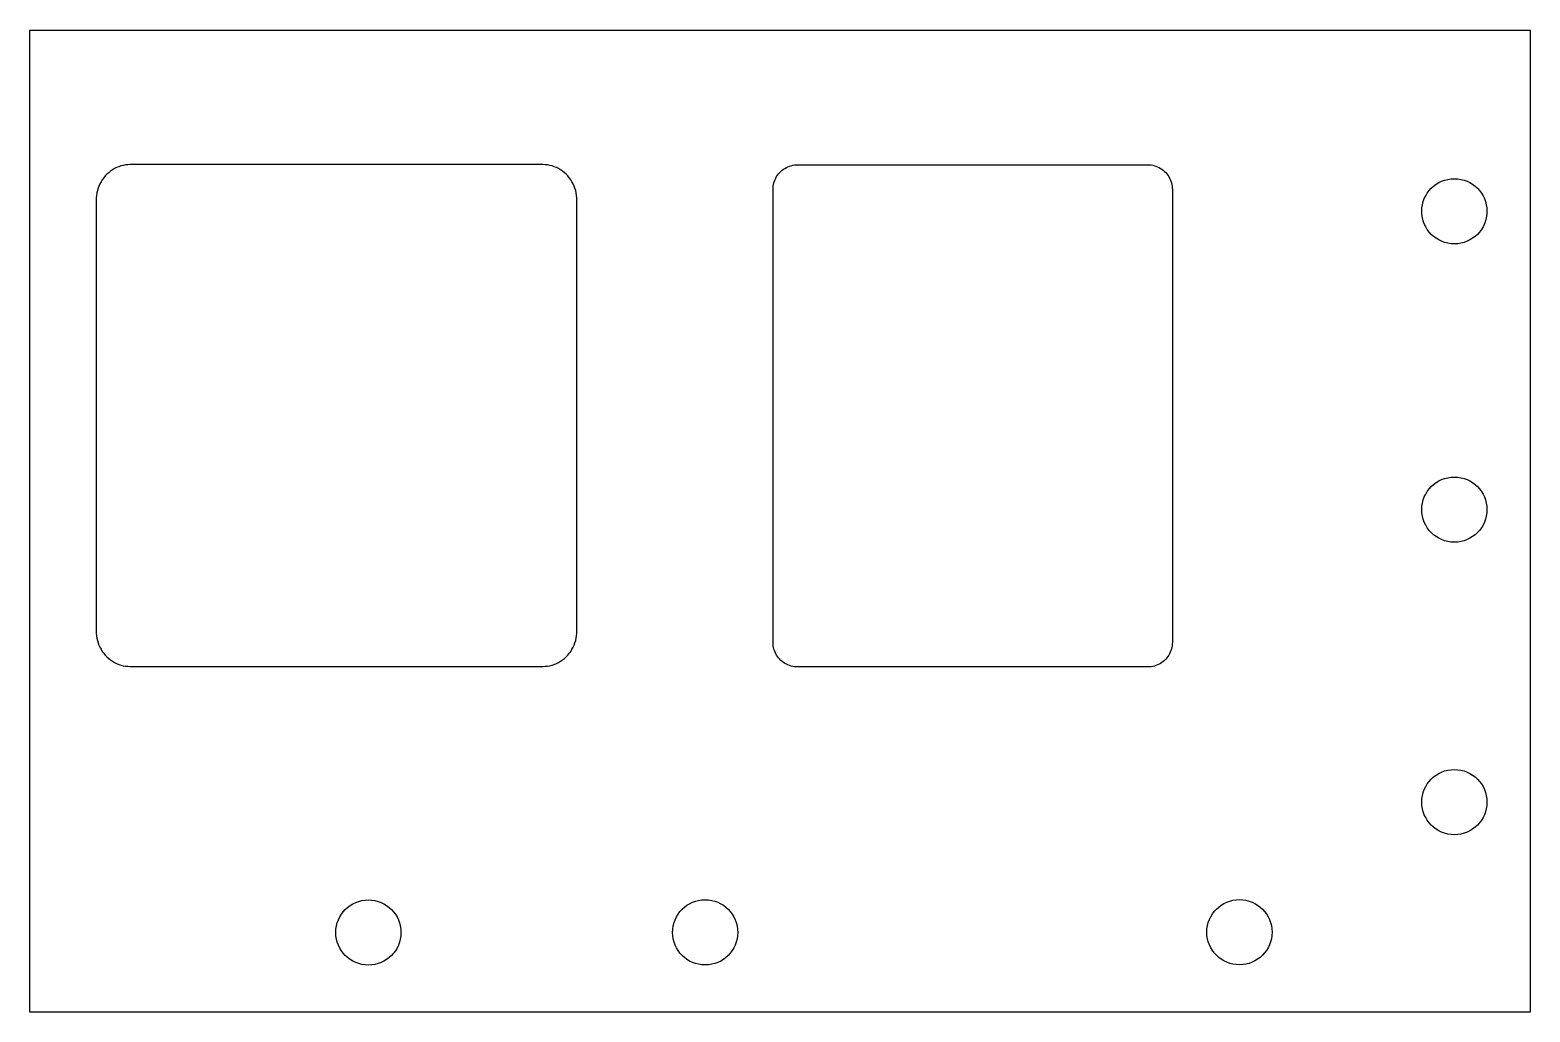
# Model space of a CAD drawing. Header units: metres. Extents: x -751 to -532, y 243 to 386.
import ezdxf

# ---------------------------------------------------------------- set-up
doc = ezdxf.new("R2010")
doc.units = ezdxf.units.M

msp = doc.modelspace()

# ---------------------------------------------------------------- linework, layer by layer
for points in [[(-751.48, 242.99), (-751.48, 386.38), (-532.46, 386.38), (-532.46, 242.99)], [(-737.87, 293.56), (-737.53, 293.5), (-737.19, 293.47), (-736.85, 293.45), (-676.59, 293.45), (-676.25, 293.47), (-675.92, 293.5), (-675.58, 293.56), (-675.25, 293.65), (-674.93, 293.75), (-674.61, 293.88), (-674.31, 294.04), (-674.01, 294.21), (-673.73, 294.4), (-673.45, 294.62), (-673.2, 294.85), (-672.96, 295.1), (-672.74, 295.37), (-672.53, 295.65), (-672.34, 295.95), (-672.18, 296.26), (-672.03, 296.58), (-671.91, 296.91), (-671.8, 297.24), (-671.72, 297.59), (-671.67, 297.94), (-671.63, 298.29), (-671.62, 298.64), (-671.62, 361.53), (-671.63, 361.88), (-671.67, 362.24), (-671.72, 362.59), (-671.8, 362.93), (-671.91, 363.27), (-672.03, 363.6), (-672.18, 363.92), (-672.34, 364.23), (-672.53, 364.52), (-672.74, 364.8), (-672.96, 365.07), (-673.2, 365.32), (-673.45, 365.55), (-673.73, 365.77), (-674.01, 365.96), (-674.31, 366.14), (-674.61, 366.29), (-674.93, 366.42), (-675.25, 366.53), (-675.58, 366.61), (-675.92, 366.67), (-676.25, 366.71), (-676.59, 366.72), (-736.85, 366.72), (-737.19, 366.71), (-737.53, 366.67), (-737.87, 366.61), (-738.2, 366.53), (-738.52, 366.42), (-738.84, 366.29), (-739.14, 366.14), (-739.44, 365.96), (-739.72, 365.77), (-739.99, 365.55), (-740.25, 365.32), (-740.49, 365.07), (-740.71, 364.8), (-740.92, 364.52), (-741.1, 364.23), (-741.27, 363.92), (-741.42, 363.6), (-741.54, 363.27), (-741.64, 362.93), (-741.72, 362.59), (-741.78, 362.24), (-741.82, 361.88), (-741.83, 361.53), (-741.83, 298.64), (-741.82, 298.29), (-741.78, 297.94), (-741.72, 297.59), (-741.64, 297.24), (-741.54, 296.91), (-741.42, 296.58), (-741.27, 296.26), (-741.1, 295.95), (-740.92, 295.65), (-740.71, 295.37), (-740.49, 295.1), (-740.25, 294.85), (-739.99, 294.62), (-739.72, 294.4), (-739.44, 294.21), (-739.14, 294.04), (-738.84, 293.88), (-738.52, 293.75), (-738.2, 293.65)], [(-642.98, 316.42), (-642.98, 363.11), (-642.97, 363.35), (-642.95, 363.6), (-642.91, 363.84), (-642.85, 364.08), (-642.77, 364.31), (-642.68, 364.54), (-642.58, 364.76), (-642.46, 364.98), (-642.32, 365.18), (-642.18, 365.38), (-642.01, 365.56), (-641.84, 365.74), (-641.65, 365.9), (-641.46, 366.05), (-641.25, 366.18), (-641.04, 366.3), (-640.82, 366.41), (-640.59, 366.5), (-640.35, 366.57), (-640.12, 366.63), (-639.87, 366.67), (-639.63, 366.7), (-639.38, 366.71), (-588.28, 366.71), (-588.04, 366.7), (-587.79, 366.67), (-587.55, 366.63), (-587.31, 366.57), (-587.08, 366.5), (-586.85, 366.41), (-586.63, 366.3), (-586.41, 366.18), (-586.21, 366.05), (-586.01, 365.9), (-585.82, 365.74), (-585.65, 365.56), (-585.49, 365.38), (-585.34, 365.18), (-585.21, 364.98), (-585.09, 364.76), (-584.98, 364.54), (-584.89, 364.31), (-584.82, 364.08), (-584.76, 363.84), (-584.72, 363.6), (-584.69, 363.35), (-584.68, 363.11), (-584.68, 296.97), (-584.69, 296.72), (-584.72, 296.48), (-584.76, 296.23), (-584.82, 295.99), (-584.89, 295.76), (-584.98, 295.53), (-585.09, 295.31), (-585.21, 295.1), (-585.34, 294.89), (-585.49, 294.69), (-585.65, 294.51), (-585.82, 294.34), (-586.01, 294.17), (-586.21, 294.03), (-586.41, 293.89), (-586.63, 293.77), (-586.85, 293.66), (-587.08, 293.57), (-587.31, 293.5), (-587.55, 293.44), (-587.79, 293.4), (-588.04, 293.38), (-588.28, 293.37), (-639.38, 293.37), (-639.63, 293.38), (-639.87, 293.4), (-640.12, 293.44), (-640.35, 293.5), (-640.59, 293.57), (-640.82, 293.66), (-641.04, 293.77), (-641.25, 293.89), (-641.46, 294.03), (-641.65, 294.17), (-641.84, 294.34), (-642.01, 294.51), (-642.18, 294.69), (-642.32, 294.89), (-642.46, 295.1), (-642.58, 295.31), (-642.68, 295.53), (-642.77, 295.76), (-642.85, 295.99), (-642.91, 296.23), (-642.95, 296.48), (-642.97, 296.72), (-642.98, 296.97)]]:
    msp.add_lwpolyline(points, close=True)
for centre in [(-543.51, 359.91), (-543.51, 316.35), (-543.51, 273.64), (-702.07, 254.6), (-652.9, 254.62), (-574.89, 254.64)]:
    msp.add_circle(centre, 4.76)

doc.saveas('drawing.dxf')
